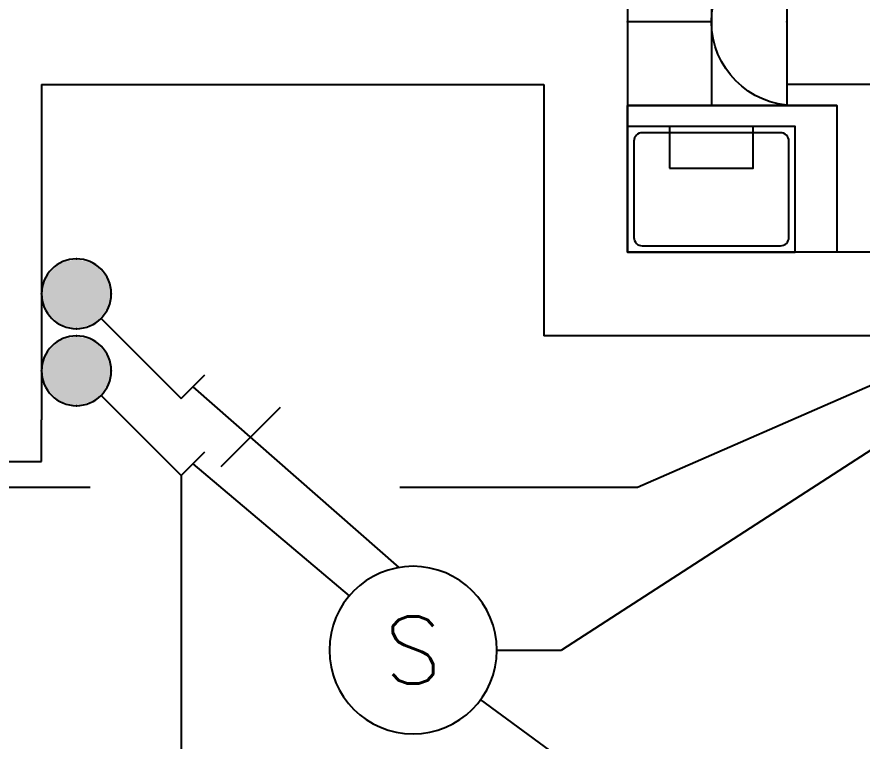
# Model space of a CAD drawing. Extents: x 4483434 to 4539506, y -104156 to -74067.
# Drawn here: x 4500369 to 4502388, y -88775 to -87046 of the extents above; entities that cross this region are included whole.
import ezdxf
from ezdxf.enums import TextEntityAlignment as Align

# ---------------------------------------------------------------- set-up
doc = ezdxf.new("R2010")
doc.units = 0
doc.header["$LTSCALE"] = 1000
doc.header["$MEASUREMENT"] = 0
for name, color, linetype in [('EQUIP-动力', 3, 'Continuous'), ('EQUIP-照明', 3, 'Continuous'), ('LVTRY', 7, 'Continuous'), ('TEL_TEXT', 7, 'Continuous'), ('图层1', 7, 'Continuous')]:
    doc.layers.add(name, color=color, linetype=linetype)
doc.styles.add('_TEL_ATTDEF', font='simplex.shx', dxfattribs={"width": 0.8, "height": 3, "bigfont": 'hztxt.shx'})
doc.styles.add('_TEL_DIM', font='SIMPLEX', dxfattribs={"width": 0.8, "height": 3.5, "bigfont": 'HZTXT'})
doc.styles.get("Standard").update_dxf_attribs({"font": 'gbenor.shx', "bigfont": 'gbcbig.shx'})

# ---------------------------------------------------------------- blocks, each defined once
blk = doc.blocks.new('A$Caec1dce5')
at = {"layer": 'LVTRY'}
blk.add_line((100, 300), (500, 300), dxfattribs=at)
blk.add_lwpolyline([(0, 350), (500, 350), (500, 0)], dxfattribs=at)
for points in [[(500, 350), (0, 350), (0, 0), (500, 0)], [(500, 0), (100, 0), (100, 300), (500, 300)], [(400, 200), (200, 200), (200, 300), (400, 300)]]:
    blk.add_lwpolyline(points, close=True, dxfattribs=at)
blk.add_lwpolyline([(465, 15), (135, 15, -0.414214), (115, 35), (115, 265, -0.414214), (135, 285), (465, 285, -0.414214), (485, 265), (485, 35, -0.414214)], format="xyb", close=True, dxfattribs=at)
blk = doc.blocks.new('$equip$00001838')
blk.add_circle((0, 0), 0.5)
at = {"color": 7, "style": '_TEL_DIM'}
blk.add_attdef('$TEXT$', text='', height=0.4, dxfattribs=at).set_placement((0, 0), align=Align.MIDDLE_CENTER)
at = {"color": 7, "style": '_TEL_DIM', "flags": 1}
blk.add_attdef('A', text='', height=0.00002, dxfattribs=at).set_placement((0, 0), align=Align.MIDDLE_CENTER)
blk = doc.blocks.new('$equip$00001962')
for p, q in [((0.1473, 0.3556), (0.625, 0.8333)), ((0.625, 0.8333), (0.7664, 0.6919))]:
    blk.add_line(p, q)
blk.add_circle((0, 0.2083), 0.2083)
for p in [(0, 0.4167), (-0.2083, 0.2083), (0.2083, 0.2083), (0, 0)]:
    blk.add_point(p)
for points in [[(0, 0.4167), (0, 0.4167), (-0.1042, 0.3888), (0.1042, 0.3888)], [(-0.1042, 0.3888), (0.1042, 0.3888), (-0.1804, 0.3125), (0.1804, 0.3125)], [(-0.1804, 0.3125), (0.1804, 0.3125), (-0.2083, 0.2083), (0.2083, 0.2083)], [(-0.1804, 0.1042), (0.1804, 0.1042), (-0.2083, 0.2083), (0.2083, 0.2083)], [(-0.1042, 0.0279), (0.1042, 0.0279), (-0.1804, 0.1042), (0.1804, 0.1042)], [(0, 0), (0, 0), (-0.1042, 0.0279), (0.1042, 0.0279)]]:
    blk.add_solid(points)
at = {"layer": 'TEL_TEXT', "style": '_TEL_DIM', "flags": 1}
blk.add_attdef('A', text='', height=0.00002, dxfattribs=at).set_placement((0, 0), align=Align.MIDDLE_CENTER)
blk = doc.blocks.new('$equip$00001238')
for p, q in [((0.4975, 0.95), (-0.4975, 0.95)), ((0.5, 0.5), (-0.5, 0.5)), ((0, 0.5), (0, 0))]:
    blk.add_line(p, q)
blk.add_arc((0, 1), 0.5, 180, 0)
for p in [(0, 0.95), (-0.5, 0.5), (0.5, 0.5), (0, 0)]:
    blk.add_point(p)
at = {"flags": 9}
blk.add_attdef('A', (0, 0), '', height=0.00002, dxfattribs=at)

msp = doc.modelspace()

# ---------------------------------------------------------------- linework, layer by layer
at = {"color": 7}
for p, q in [((4501828, -86207.8), (4501828, -87107.8)), ((4501828, -87107.8), (4501828, -87607.8)), ((4500428, -87207.8), (4501628, -87207.8)), ((4500428, -87207.8), (4500428, -88007.8)), ((4501628, -87207.8), (4501628, -87807.8)), ((4503578, -87607.8), (4501828, -87607.8)), ((4503678, -87807.8), (4501628, -87807.8)), ((4500428, -88107.8), (4500428, -88007.8)), ((4500228, -88107.8), (4500428, -88107.8))]:
    msp.add_line(p, q, dxfattribs=at)
at = {"layer": 'TEL_TEXT', "color": 0}
msp.add_line((4500997.7, -87978.9), (4500856.2, -88120.4), dxfattribs=at)
at = {"layer": 'TEL_TEXT'}
msp.add_line((4500761.3, -88141.1), (4500761.3, -89056.9), dxfattribs=at)
at = {"layer": '图层1', "color": 4}
for p, q in [((4502878, -87207.8), (4502208, -87207.8)), ((4502831, -87807.8), (4501669.7, -88557.8)), ((4501851.3, -88168.8), (4502678, -87807.8)), ((4500789.6, -87929), (4501281.2, -88360.7)), ((4500789.6, -88112.8), (4501162.8, -88428.6)), ((4500153, -88168.8), (4500544.3, -88168.8)), ((4501283.7, -88168.8), (4501851.3, -88168.8)), ((4501515.5, -88557.8), (4501669.7, -88557.8)), ((4504366.6, -90789.7), (4501476.9, -88675.9))]:
    msp.add_line(p, q, dxfattribs=at)

# ---------------------------------------------------------------- block references
at = {"color": 7, "xscale": -1}
msp.add_blockref('A$Caec1dce5', (4502328, -87607.8), dxfattribs=at)
at = {"layer": 'EQUIP-动力', "color": 4, "xscale": -400, "yscale": 400, "zscale": 400, "rotation": 270}
msp.add_blockref('$equip$00001238', (4501828, -87057.8), dxfattribs=at)
at = {"layer": 'EQUIP-照明', "color": 4, "xscale": -400, "yscale": 400, "zscale": 400, "rotation": 180}
for p in [(4500511.3, -87624), (4500511.3, -87807.8)]:
    msp.add_blockref('$equip$00001962', p, dxfattribs=at)
at = {"layer": 'EQUIP-照明', "color": 4}
ref = msp.add_blockref('$equip$00001838', (4501315.5, -88557.8), dxfattribs=dict(at, xscale=-400, yscale=400, zscale=400))
ref.add_attrib('$TEXT$', 'S', dxfattribs={"layer": '0', "color": 7, "height": 160, "style": '_TEL_ATTDEF'}).set_placement((4501315.5, -88557.8), align=Align.MIDDLE_CENTER)

doc.saveas('drawing.dxf')
